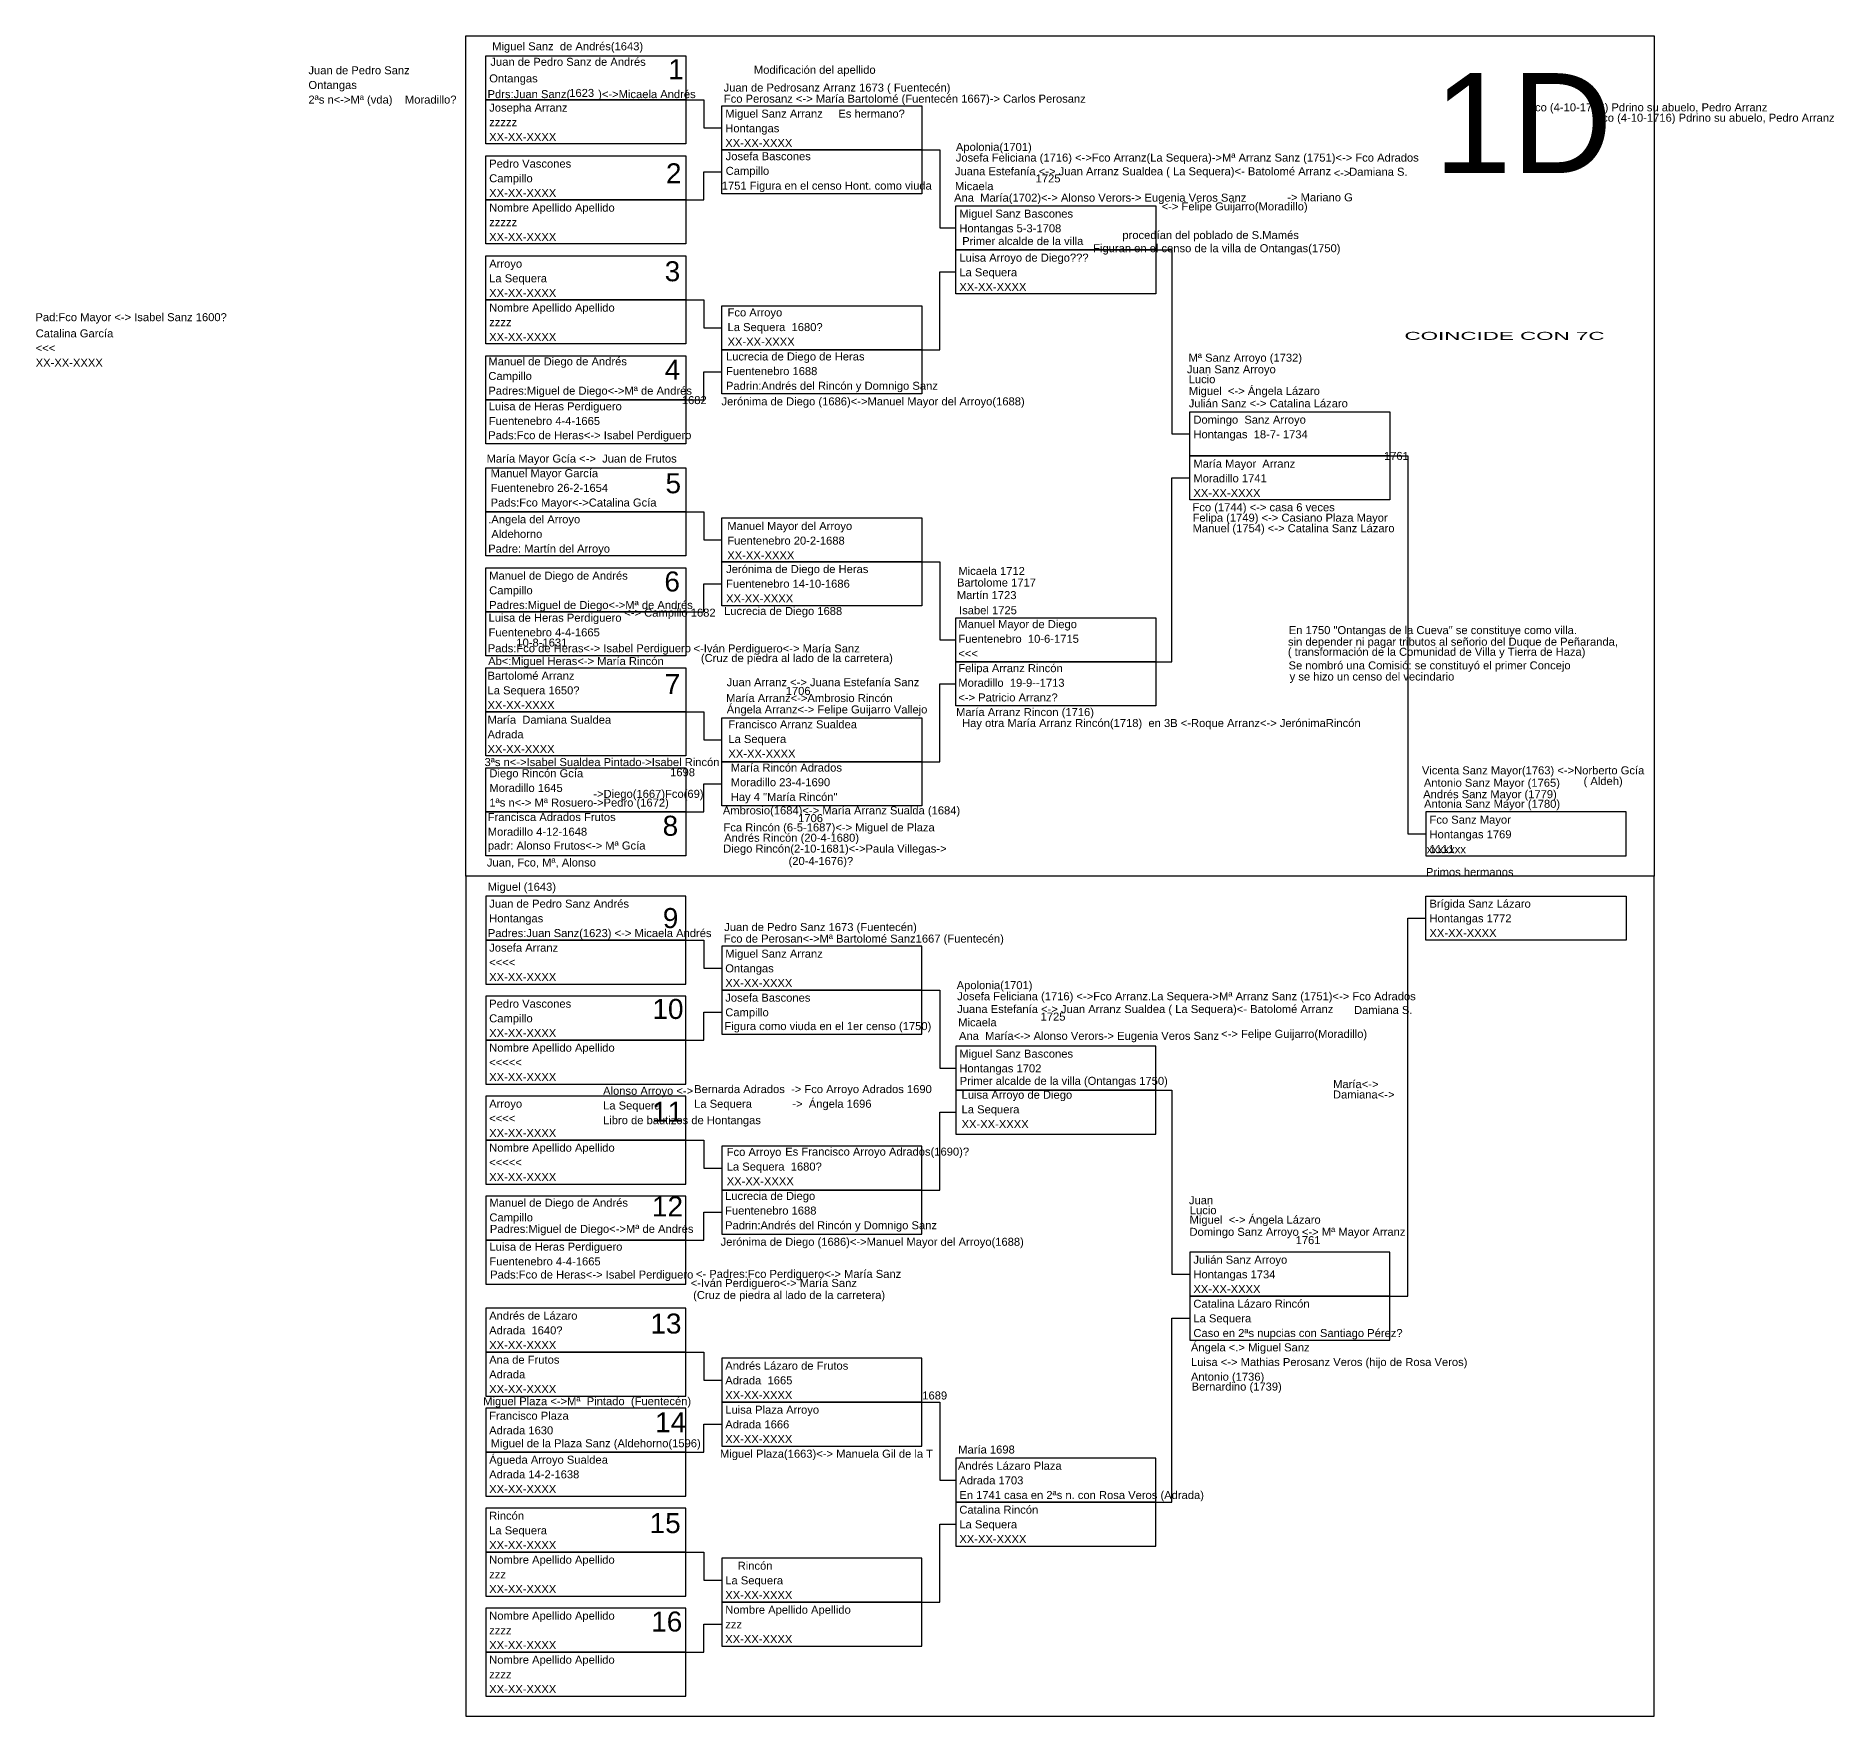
# Model space of a CAD drawing. Header units: millimetres. Extents: x -16844 to 23151, y -8543 to 4892.
# Drawn here: x -107.4 to 342, y -1500 to -1080 of the extents above; entities that cross this region are included whole.
import ezdxf
from ezdxf.enums import TextEntityAlignment as Align

# ---------------------------------------------------------------- set-up
doc = ezdxf.new("R2010")
doc.units = ezdxf.units.MM
doc.layers.add('Sanz', color=230, linetype='Continuous')
doc.styles.add('Arial', font='arial.ttf', dxfattribs={"height": 0.01})

# ---------------------------------------------------------------- blocks, each defined once
blk = doc.blocks.new('Hoja superior')
for points in [[(0, 210), (297, 210), (297, 0), (0, 0)], [(5, 205), (55, 205), (55, 194), (5, 194)], [(5, 194), (55, 194), (55, 183), (5, 183)], [(64, 192.5), (114, 192.5), (114, 181.5), (64, 181.5)], [(5, 180), (55, 180), (55, 169), (5, 169)], [(64, 181.5), (114, 181.5), (114, 170.5), (64, 170.5)], [(5, 169), (55, 169), (55, 158), (5, 158)], [(122.5, 167.5), (172.5, 167.5), (172.5, 156.5), (122.5, 156.5)], [(5, 155), (55, 155), (55, 144), (5, 144)], [(122.5, 156.5), (172.5, 156.5), (172.5, 145.5), (122.5, 145.5)], [(5, 144), (55, 144), (55, 133), (5, 133)], [(64, 142.5), (114, 142.5), (114, 131.5), (64, 131.5)], [(64, 131.5), (114, 131.5), (114, 120.5), (64, 120.5)], [(5, 130), (55, 130), (55, 119), (5, 119)], [(5, 119), (55, 119), (55, 108), (5, 108)], [(181, 116), (231, 116), (231, 105), (181, 105)], [(181, 105), (231, 105), (231, 94), (181, 94)], [(5, 102), (55, 102), (55, 91), (5, 91)], [(5, 91), (55, 91), (55, 80), (5, 80)], [(64, 89.5), (114, 89.5), (114, 78.5), (64, 78.5)], [(5, 77), (55, 77), (55, 66), (5, 66)], [(64, 78.5), (114, 78.5), (114, 67.5), (64, 67.5)], [(5, 66), (55, 66), (55, 55), (5, 55)], [(122.5, 64.5), (172.5, 64.5), (172.5, 53.5), (122.5, 53.5)], [(5, 52), (55, 52), (55, 41), (5, 41)], [(122.5, 53.5), (172.5, 53.5), (172.5, 42.5), (122.5, 42.5)], [(5, 41), (55, 41), (55, 30), (5, 30)], [(64, 39.5), (114, 39.5), (114, 28.5), (64, 28.5)], [(5, 27), (55, 27), (55, 16), (5, 16)], [(64, 28.5), (114, 28.5), (114, 17.5), (64, 17.5)], [(5, 16), (55, 16), (55, 5), (5, 5)], [(240, 5), (290, 5), (290, 16), (240, 16)]]:
    blk.add_lwpolyline(points, close=True)
for points in [[(55, 194), (59.5, 194), (59.5, 187), (64, 187)], [(114, 181.5), (118.5, 181.5), (118.5, 162), (122.5, 162)], [(55, 169), (59.5, 169), (59.5, 176), (64, 176)], [(172.5, 156.5), (176.5, 156.5), (176.5, 110.5), (181, 110.5)], [(114, 131.5), (118.5, 131.5), (118.5, 151), (122.5, 151)], [(55, 144), (59.5, 144), (59.5, 137), (64, 137)], [(55, 119), (59.5, 119), (59.5, 126), (64, 126)], [(231, 105), (235.5, 105), (235.5, 10.5), (240, 10.5)], [(172.5, 53.5), (176.5, 53.5), (176.5, 99.5), (181, 99.5)], [(55, 91), (59.5, 91), (59.5, 84), (64, 84)], [(114, 78.5), (118.5, 78.5), (118.5, 59), (122.5, 59)], [(55, 66), (59.5, 66), (59.5, 73), (64, 73)], [(114, 28.5), (118.5, 28.5), (118.5, 48), (122.5, 48)], [(55, 41), (59.5, 41), (59.5, 34), (64, 34)], [(55, 16), (59.5, 16), (59.5, 23), (64, 23)]]:
    blk.add_lwpolyline(points)
blk = doc.blocks.new('Hoja inferior')
for points in [[(0, -210), (297, -210), (297, 0), (0, 0)], [(5, -16), (55, -16), (55, -5), (5, -5)], [(240, -5), (290, -5), (290, -16), (240, -16)], [(5, -27), (55, -27), (55, -16), (5, -16)], [(64, -28.5), (114, -28.5), (114, -17.5), (64, -17.5)], [(5, -41), (55, -41), (55, -30), (5, -30)], [(64, -39.5), (114, -39.5), (114, -28.5), (64, -28.5)], [(5, -52), (55, -52), (55, -41), (5, -41)], [(122.5, -53.5), (172.5, -53.5), (172.5, -42.5), (122.5, -42.5)], [(122.5, -64.5), (172.5, -64.5), (172.5, -53.5), (122.5, -53.5)], [(5, -66), (55, -66), (55, -55), (5, -55)], [(5, -77), (55, -77), (55, -66), (5, -66)], [(64, -78.5), (114, -78.5), (114, -67.5), (64, -67.5)], [(5, -91), (55, -91), (55, -80), (5, -80)], [(64, -89.5), (114, -89.5), (114, -78.5), (64, -78.5)], [(5, -102), (55, -102), (55, -91), (5, -91)], [(181, -105), (231, -105), (231, -94), (181, -94)], [(181, -116), (231, -116), (231, -105), (181, -105)], [(5, -119), (55, -119), (55, -108), (5, -108)], [(5, -130), (55, -130), (55, -119), (5, -119)], [(64, -131.5), (114, -131.5), (114, -120.5), (64, -120.5)], [(5, -144), (55, -144), (55, -133), (5, -133)], [(64, -142.5), (114, -142.5), (114, -131.5), (64, -131.5)], [(5, -155), (55, -155), (55, -144), (5, -144)], [(122.5, -156.5), (172.5, -156.5), (172.5, -145.5), (122.5, -145.5)], [(122.5, -167.5), (172.5, -167.5), (172.5, -156.5), (122.5, -156.5)], [(5, -169), (55, -169), (55, -158), (5, -158)], [(5, -180), (55, -180), (55, -169), (5, -169)], [(64, -181.5), (114, -181.5), (114, -170.5), (64, -170.5)], [(5, -194), (55, -194), (55, -183), (5, -183)], [(64, -192.5), (114, -192.5), (114, -181.5), (64, -181.5)], [(5, -205), (55, -205), (55, -194), (5, -194)]]:
    blk.add_lwpolyline(points, close=True)
for points in [[(231, -105), (235.5, -105), (235.5, -10.5), (240, -10.5)], [(55, -16), (59.5, -16), (59.5, -23), (64, -23)], [(114, -28.5), (118.5, -28.5), (118.5, -48), (122.5, -48)], [(55, -41), (59.5, -41), (59.5, -34), (64, -34)], [(172.5, -53.5), (176.5, -53.5), (176.5, -99.5), (181, -99.5)], [(114, -78.5), (118.5, -78.5), (118.5, -59), (122.5, -59)], [(55, -66), (59.5, -66), (59.5, -73), (64, -73)], [(55, -91), (59.5, -91), (59.5, -84), (64, -84)], [(172.5, -156.5), (176.5, -156.5), (176.5, -110.5), (181, -110.5)], [(55, -119), (59.5, -119), (59.5, -126), (64, -126)], [(114, -131.5), (118.5, -131.5), (118.5, -151), (122.5, -151)], [(55, -144), (59.5, -144), (59.5, -137), (64, -137)], [(114, -181.5), (118.5, -181.5), (118.5, -162), (122.5, -162)], [(55, -169), (59.5, -169), (59.5, -176), (64, -176)], [(55, -194), (59.5, -194), (59.5, -187), (64, -187)]]:
    blk.add_lwpolyline(points)
blk = doc.blocks.new('Casilla')
at = {"style": 'Arial'}
for tag, p in [('NOMBRE', (0.88, 8.08)), ('LUGAR_NACIMIENTO', (0.88, 4.42)), ('FECHA', (0.88, 0.75))]:
    blk.add_attdef(tag, p, '', height=2, dxfattribs=at)
blk = doc.blocks.new('Hermanos')
at = {"style": 'Arial'}
blk.add_attdef('NOMBRE', (0, 0), '', height=2, dxfattribs=at)

msp = doc.modelspace()

# ---------------------------------------------------------------- block references
for name, p, values in [('Hermanos', (5.07, -1083.58), {'NOMBRE': '  Miguel Sanz  de Andrés(1643)'}), ('Hermanos', (5.47, -1095.54), {'NOMBRE': 'Pdrs:Juan Sanz(         )<->Micaela Andrés'}), ('Hermanos', (25.11, -1095.24), {'NOMBRE': ' 1623       '}), ('Casilla', (5, -1107), {'NOMBRE': 'Josepha Arranz', 'LUGAR_NACIMIENTO': 'zzzzz', 'FECHA': 'XX-XX-XXXX'}), ('Casilla', (64, -1108.5), {'NOMBRE': 'Miguel Sanz Arranz     Es hermano?', 'LUGAR_NACIMIENTO': 'Hontangas', 'FECHA': 'XX-XX-XXXX'}), ('Hermanos', (265.55, -1098.84), {'NOMBRE': 'Fco (4-10-1716) Pdrino su abuelo, Pedro Arranz'}), ('Hermanos', (282.34, -1101.44), {'NOMBRE': 'Fco (4-10-1716) Pdrino su abuelo, Pedro Arranz'}), ('Hermanos', (121.75, -1108.75), {'NOMBRE': ' Apolonia(1701)'}), ('Hermanos', (122.49, -1111.41), {'NOMBRE': 'Josefa Feliciana (1716) <->Fco Arranz(La Sequera)->Mª Arranz Sanz (1751)<-> Fco Adrados'}), ('Casilla', (5, -1121), {'NOMBRE': 'Pedro Vascones', 'LUGAR_NACIMIENTO': 'Campillo', 'FECHA': 'XX-XX-XXXX'}), ('Hermanos', (122.27, -1114.83), {'NOMBRE': 'Juana Estefanía <-> Juan Arranz Sualdea ( La Sequera)<- Batolomé Arranz'}), ('Hermanos', (216.93, -1115.27), {'NOMBRE': '<-> '}), ('Hermanos', (220.03, -1114.95), {'NOMBRE': ' Damiana S.'}), ('Hermanos', (122.28, -1118.54), {'NOMBRE': 'Micaela'}), ('Hermanos', (142.45, -1116.61), {'NOMBRE': '1725'}), ('Casilla', (5, -1132), {'NOMBRE': 'Nombre Apellido Apellido', 'LUGAR_NACIMIENTO': 'zzzzz', 'FECHA': 'XX-XX-XXXX'}), ('Hermanos', (121.29, -1121.42), {'NOMBRE': ' Ana  María(1702)<-> Alonso Verors-> Eugenia Veros Sanz'}), ('Hermanos', (205.34, -1121.34), {'NOMBRE': '-> Mariano G'}), ('Hermanos', (164.13, -1130.77), {'NOMBRE': 'procedían del poblado de S.Mamés'}), ('Casilla', (5, -1146), {'NOMBRE': 'Arroyo', 'LUGAR_NACIMIENTO': 'La Sequera', 'FECHA': 'XX-XX-XXXX'}), ('Hermanos', (-107.53, -1151.3), {'NOMBRE': 'Pad:Fco Mayor <-> Isabel Sanz 1600?'}), ('Casilla', (5, -1157), {'NOMBRE': 'Nombre Apellido Apellido', 'LUGAR_NACIMIENTO': 'zzzz', 'FECHA': 'XX-XX-XXXX'}), ('Casilla', (64.57, -1158.2), {'NOMBRE': 'Fco Arroyo', 'LUGAR_NACIMIENTO': 'La Sequera  1680?', 'FECHA': 'XX-XX-XXXX'}), ('Casilla', (-108.34, -1163.43), {'NOMBRE': 'Catalina García', 'LUGAR_NACIMIENTO': '<<<', 'FECHA': 'XX-XX-XXXX'}), ('Casilla', (64.18, -1169.2), {'NOMBRE': 'Lucrecia de Diego de Heras', 'LUGAR_NACIMIENTO': 'Fuentenebro 1688', 'FECHA': 'Padrin:Andrés del Rincón y Domnigo Sanz'}), ('Hermanos', (180.67, -1161.43), {'NOMBRE': 'Mª Sanz Arroyo (1732)'}), ('Casilla', (4.79, -1170.43), {'NOMBRE': 'Manuel de Diego de Andrés', 'LUGAR_NACIMIENTO': 'Campillo', 'FECHA': 'Padres:Miguel de Diego<->Mª de Andrés'}), ('Hermanos', (180.26, -1164.33), {'NOMBRE': 'Juan Sanz Arroyo'}), ('Hermanos', (180.7, -1166.81), {'NOMBRE': 'Lucio'}), ('Hermanos', (180.73, -1169.74), {'NOMBRE': 'Miguel  <-> Ángela Lázaro'}), ('Hermanos', (54.03, -1172.03), {'NOMBRE': '1682'}), ('Hermanos', (63.93, -1172.35), {'NOMBRE': 'Jerónima de Diego (1686)<->Manuel Mayor del Arroyo(1688)'}), ('Hermanos', (5.63, -1180.8), {'NOMBRE': 'Pads:Fco de Heras<-> Isabel Perdiguero'}), ('Hermanos', (229.51, -1185.99), {'NOMBRE': '1761'}), ('Casilla', (5.36, -1198.39), {'NOMBRE': 'Manuel Mayor García', 'LUGAR_NACIMIENTO': 'Fuentenebro 26-2-1654', 'FECHA': 'Pads:Fco Mayor<->Catalina Gcía'}), ('Casilla', (4.76, -1209.91), {'NOMBRE': '.Angela del Arroyo', 'LUGAR_NACIMIENTO': ' Aldehorno', 'FECHA': 'Padre: Martín del Arroyo'}), ('Hermanos', (181.65, -1198.82), {'NOMBRE': 'Fco (1744) <-> casa 6 veces'}), ('Hermanos', (181.68, -1201.43), {'NOMBRE': 'Felipa (1749) <-> Casiano Plaza Mayor'}), ('Casilla', (64.5, -1211.58), {'NOMBRE': 'Manuel Mayor del Arroyo', 'LUGAR_NACIMIENTO': 'Fuentenebro 20-2-1688', 'FECHA': 'XX-XX-XXXX'}), ('Hermanos', (181.68, -1204.06), {'NOMBRE': 'Manuel (1754) <-> Catalina Sanz Lázaro'}), ('Casilla', (64.21, -1222.35), {'NOMBRE': 'Jerónima de Diego de Heras', 'LUGAR_NACIMIENTO': 'Fuentenebro 14-10-1686', 'FECHA': 'XX-XX-XXXX'}), ('Hermanos', (123.14, -1214.75), {'NOMBRE': 'Micaela 1712'}), ('Casilla', (5, -1224), {'NOMBRE': 'Manuel de Diego de Andrés', 'LUGAR_NACIMIENTO': 'Campillo', 'FECHA': 'Padres:Miguel de Diego<->Mª de Andrés'}), ('Hermanos', (122.8, -1217.64), {'NOMBRE': 'Bartolome 1717'}), ('Hermanos', (121.98, -1220.78), {'NOMBRE': ' Martín 1723'}), ('Hermanos', (39.64, -1225.17), {'NOMBRE': '<-> Campillo 1682'}), ('Casilla', (122.24, -1236.12), {'NOMBRE': 'Manuel Mayor de Diego', 'LUGAR_NACIMIENTO': 'Fuentenebro  10-6-1715', 'FECHA': '<<<'}), ('Hermanos', (122.54, -1224.57), {'NOMBRE': ' Isabel 1725'}), ('Hermanos', (5.62, -1237.27), {'NOMBRE': 'Ab<:Miguel Heras<-> María Rincón'}), ('Hermanos', (5.53, -1234.06), {'NOMBRE': 'Pads:Fco de Heras<-> Isabel Perdiguero'}), ('Hermanos', (56.95, -1234.11), {'NOMBRE': '<-Iván Perdiguero<-> María Sanz'}), ('Casilla', (4.58, -1249.01), {'NOMBRE': 'Bartolomé Arranz', 'LUGAR_NACIMIENTO': 'La Sequera 1650?', 'FECHA': 'XX-XX-XXXX'}), ('Casilla', (122.24, -1247.12), {'NOMBRE': 'Felipa Arranz Rincón', 'LUGAR_NACIMIENTO': 'Moradillo  19-9--1713', 'FECHA': '<-> Patricio Arranz?'}), ('Hermanos', (65.24, -1242.55), {'NOMBRE': 'Juan Arranz <-> Juana Estefanía Sanz'}), ('Hermanos', (65.08, -1246.52), {'NOMBRE': 'María Arranz<->Ambrosio Rincón'}), ('Hermanos', (62.91, -1244.73), {'NOMBRE': '                      1706'}), ('Hermanos', (122.56, -1250.02), {'NOMBRE': 'María Arranz Rincon (1716)'}), ('Casilla', (4.58, -1260.01), {'NOMBRE': 'María  Damiana Sualdea', 'LUGAR_NACIMIENTO': 'Adrada', 'FECHA': 'XX-XX-XXXX'}), ('Casilla', (64.78, -1261.17), {'NOMBRE': 'Francisco Arranz Sualdea', 'LUGAR_NACIMIENTO': 'La Sequera', 'FECHA': 'XX-XX-XXXX'}), ('Hermanos', (124.06, -1252.76), {'NOMBRE': 'Hay otra María Arranz Rincón(1718)  en 3B <-Roque Arranz<-> JerónimaRincón'}), ('Casilla', (65.37, -1271.98), {'NOMBRE': 'María Rincón Adrados', 'LUGAR_NACIMIENTO': 'Moradillo 23-4-1690 ', 'FECHA': 'Hay 4 "María Rincón"'}), ('Hermanos', (237.43, -1264.59), {'NOMBRE': '  Vicenta Sanz Mayor(1763) <->Norberto Gcía'}), ('Casilla', (5.04, -1273.4), {'NOMBRE': 'Diego Rincón Gcía  ', 'LUGAR_NACIMIENTO': 'Moradillo 1645                    ', 'FECHA': '1ªs n<-> Mª Rosuero->Pedro (1672)'}), ('Hermanos', (34.02, -1265.07), {'NOMBRE': '                      1698'}), ('Hermanos', (239.48, -1267.69), {'NOMBRE': 'Antonio Sanz Mayor (1765)'}), ('Hermanos', (277.06, -1267.26), {'NOMBRE': '   ( Aldeh)'}), ('Hermanos', (31.12, -1270.46), {'NOMBRE': ' ->Diego(1667)Fco(69)'}), ('Hermanos', (239.31, -1270.55), {'NOMBRE': 'Andrés Sanz Mayor (1779)      '}), ('Hermanos', (239.52, -1272.95), {'NOMBRE': 'Antonia Sanz Mayor (1780)'}), ('Hermanos', (64.28, -1274.6), {'NOMBRE': 'Ambrosio(1684)<-> María Arranz Sualda (1684)'}), ('Hermanos', (83.09, -1276.54), {'NOMBRE': '1706'}), ('Casilla', (240, -1285), {'NOMBRE': 'Fco Sanz Mayor', 'LUGAR_NACIMIENTO': 'Hontangas 1769', 'FECHA': '1111'}), ('Hermanos', (64.61, -1281.44), {'NOMBRE': 'Andrés Rincón (20-4-1680)'}), ('Hermanos', (5.55, -1283.39), {'NOMBRE': 'padr: Alonso Frutos<-> Mª Gcía'}), ('Hermanos', (64.36, -1284.15), {'NOMBRE': 'Diego Rincón(2-10-1681)<->Paula Villegas->'}), ('Hermanos', (80.7, -1287.25), {'NOMBRE': '(20-4-1676)?'}), ('Hermanos', (240.21, -1284.32), {'NOMBRE': 'xxxxxxx'}), ('Hermanos', (5.29, -1287.63), {'NOMBRE': 'Juan, Fco, Mª, Alonso'}), ('Hermanos', (240, -1290), {'NOMBRE': 'Primos hermanos'}), ('Hermanos', (4.72, -1293.7), {'NOMBRE': ' Miguel (1643)'}), ('Casilla', (240, -1306), {'NOMBRE': 'Brígida Sanz Lázaro', 'LUGAR_NACIMIENTO': 'Hontangas 1772', 'FECHA': 'XX-XX-XXXX'}), ('Hermanos', (5.54, -1305.27), {'NOMBRE': 'Padres:Juan Sanz(1623) <-> Micaela Andrés'}), ('Hermanos', (64.61, -1303.76), {'NOMBRE': 'Juan de Pedro Sanz 1673 (Fuentecén)'}), ('Casilla', (5, -1317), {'NOMBRE': 'Josefa Arranz', 'LUGAR_NACIMIENTO': '<<<<', 'FECHA': 'XX-XX-XXXX'}), ('Hermanos', (64.53, -1306.65), {'NOMBRE': 'Fco de Perosan<->Mª Bartolomé Sanz1667 (Fuentecén)'}), ('Casilla', (64, -1318.5), {'NOMBRE': 'Miguel Sanz Arranz', 'LUGAR_NACIMIENTO': 'Ontangas', 'FECHA': 'XX-XX-XXXX'}), ('Hermanos', (121.93, -1318.29), {'NOMBRE': ' Apolonia(1701)'}), ('Casilla', (5, -1331), {'NOMBRE': 'Pedro Vascones', 'LUGAR_NACIMIENTO': 'Campillo', 'FECHA': 'XX-XX-XXXX'}), ('Hermanos', (122.83, -1321.06), {'NOMBRE': 'Josefa Feliciana (1716) <->Fco Arranz.La Sequera->Mª Arranz Sanz (1751)<-> Fco Adrados'}), ('Hermanos', (122.83, -1324.26), {'NOMBRE': 'Juana Estefanía <-> Juan Arranz Sualdea ( La Sequera)<- Batolomé Arranz'}), ('Hermanos', (123.09, -1327.59), {'NOMBRE': 'Micaela'}), ('Hermanos', (143.69, -1326.15), {'NOMBRE': '1725'}), ('Hermanos', (221.26, -1324.49), {'NOMBRE': ' Damiana S.'}), ('Hermanos', (122.52, -1330.96), {'NOMBRE': ' Ana  María<-> Alonso Verors-> Eugenia Veros Sanz'}), ('Casilla', (5, -1342), {'NOMBRE': 'Nombre Apellido Apellido', 'LUGAR_NACIMIENTO': '<<<<<', 'FECHA': 'XX-XX-XXXX'}), ('Casilla', (123.06, -1353.76), {'NOMBRE': 'Luisa Arroyo de Diego', 'LUGAR_NACIMIENTO': 'La Sequera', 'FECHA': 'XX-XX-XXXX'}), ('Hermanos', (216.76, -1345.62), {'NOMBRE': 'Damiana<->'}), ('Hermanos', (216.8, -1343.03), {'NOMBRE': 'María<->'}), ('Casilla', (5, -1356), {'NOMBRE': 'Arroyo', 'LUGAR_NACIMIENTO': '<<<<', 'FECHA': 'XX-XX-XXXX'}), ('Casilla', (5, -1367), {'NOMBRE': 'Nombre Apellido Apellido', 'LUGAR_NACIMIENTO': '<<<<<', 'FECHA': 'XX-XX-XXXX'}), ('Casilla', (64.36, -1368.06), {'NOMBRE': 'Fco Arroyo', 'LUGAR_NACIMIENTO': 'La Sequera  1680?', 'FECHA': 'XX-XX-XXXX'}), ('Casilla', (63.96, -1379.06), {'NOMBRE': 'Lucrecia de Diego', 'LUGAR_NACIMIENTO': 'Fuentenebro 1688', 'FECHA': 'Padrin:Andrés del Rincón y Domnigo Sanz'}), ('Hermanos', (180.76, -1372.05), {'NOMBRE': 'Juan'}), ('Hermanos', (180.92, -1376.92), {'NOMBRE': 'Miguel  <-> Ángela Lázaro'}), ('Hermanos', (180.99, -1374.55), {'NOMBRE': 'Lucio'}), ('Hermanos', (63.72, -1382.44), {'NOMBRE': 'Jerónima de Diego (1686)<->Manuel Mayor del Arroyo(1688)'}), ('Hermanos', (195.79, -1382.03), {'NOMBRE': '               1761'}), ('Hermanos', (6.12, -1390.63), {'NOMBRE': 'Pads:Fco de Heras<-> Isabel Perdiguero'}), ('Hermanos', (55.99, -1390.47), {'NOMBRE': '  <- Padres:Fco Perdiguero<-> María Sanz'}), ('Hermanos', (56.24, -1392.75), {'NOMBRE': '<-Iván Perdiguero<-> María Sanz'}), ('Casilla', (181, -1406), {'NOMBRE': 'Catalina Lázaro Rincón', 'LUGAR_NACIMIENTO': 'La Sequera', 'FECHA': 'Caso en 2ªs nupcias con Santiago Pérez?'}), ('Casilla', (5, -1409), {'NOMBRE': 'Andrés de Lázaro', 'LUGAR_NACIMIENTO': 'Adrada  1640?', 'FECHA': 'XX-XX-XXXX'}), ('Casilla', (5, -1420), {'NOMBRE': 'Ana de Frutos', 'LUGAR_NACIMIENTO': 'Adrada', 'FECHA': 'XX-XX-XXXX'}), ('Casilla', (64, -1421.5), {'NOMBRE': 'Andrés Lázaro de Frutos', 'LUGAR_NACIMIENTO': 'Adrada  1665', 'FECHA': 'XX-XX-XXXX'}), ('Hermanos', (114.12, -1420.86), {'NOMBRE': '1689'}), ('Hermanos', (176.79, -1418.64), {'NOMBRE': '      Bernardino (1739)'}), ('Casilla', (64, -1432.5), {'NOMBRE': 'Luisa Plaza Arroyo', 'LUGAR_NACIMIENTO': 'Adrada 1666', 'FECHA': 'XX-XX-XXXX'}), ('Hermanos', (63.55, -1435.42), {'NOMBRE': 'Miguel Plaza(1663)<-> Manuela Gil de la T'}), ('Hermanos', (123.1, -1434.37), {'NOMBRE': 'María 1698'}), ('Casilla', (5, -1445), {'NOMBRE': 'Águeda Arroyo Sualdea', 'LUGAR_NACIMIENTO': 'Adrada 14-2-1638', 'FECHA': 'XX-XX-XXXX'}), ('Casilla', (5, -1459), {'NOMBRE': 'Rincón', 'LUGAR_NACIMIENTO': 'La Sequera', 'FECHA': 'XX-XX-XXXX'}), ('Casilla', (122.5, -1457.5), {'NOMBRE': 'Catalina Rincón', 'LUGAR_NACIMIENTO': 'La Sequera', 'FECHA': 'XX-XX-XXXX'}), ('Casilla', (5, -1470), {'NOMBRE': 'Nombre Apellido Apellido', 'LUGAR_NACIMIENTO': 'zzz', 'FECHA': 'XX-XX-XXXX'}), ('Casilla', (64, -1471.5), {'NOMBRE': '    Rincón', 'LUGAR_NACIMIENTO': 'La Sequera', 'FECHA': 'XX-XX-XXXX'}), ('Casilla', (5, -1484), {'NOMBRE': 'Nombre Apellido Apellido', 'LUGAR_NACIMIENTO': 'zzzz', 'FECHA': 'XX-XX-XXXX'}), ('Casilla', (64, -1482.5), {'NOMBRE': 'Nombre Apellido Apellido', 'LUGAR_NACIMIENTO': 'zzz', 'FECHA': 'XX-XX-XXXX'}), ('Casilla', (5, -1495), {'NOMBRE': 'Nombre Apellido Apellido', 'LUGAR_NACIMIENTO': 'zzzz', 'FECHA': 'XX-XX-XXXX'})]:
    msp.add_blockref(name, p).add_auto_attribs(values)
ref = msp.add_blockref('Casilla', (-40.18, -1097.66))
ref.add_attrib('NOMBRE', 'Juan de Pedro Sanz', (-39.3, -1089.58), dxfattribs={"color": 4, "height": 2, "style": 'Arial'})
ref.add_attrib('LUGAR_NACIMIENTO', 'Ontangas', (-39.3, -1093.25), dxfattribs={"height": 2, "style": 'Arial'})
ref.add_attrib('FECHA', '2ªs n<->Mª (vda)    Moradillo?', (-39.3, -1096.91), dxfattribs={"color": 2, "height": 2, "style": 'Arial'})
ref = msp.add_blockref('Casilla', (5.31, -1095.54))
ref.add_attrib('NOMBRE', 'Juan de Pedro Sanz de Andrés', (6.18, -1087.46), dxfattribs={"color": 4, "height": 2, "style": 'Arial'})
ref = msp.add_blockref('Hermanos', (72.03, -1089.46))
ref.add_attrib('NOMBRE', 'Modificación del apellido', (72.03, -1089.46), dxfattribs={"color": 4, "height": 2, "style": 'Arial'})
ref = msp.add_blockref('Casilla', (5.01, -1096.03))
ref.add_attrib('LUGAR_NACIMIENTO', 'Ontangas', (5.89, -1091.61), dxfattribs={"height": 2, "style": 'Arial'})
ref = msp.add_blockref('Hermanos', (64.47, -1093.91))
ref.add_attrib('NOMBRE', 'Juan de Pedrosanz Arranz 1673 ( Fuentecén)', (64.47, -1093.91), dxfattribs={"color": 4, "height": 2, "style": 'Arial'})
ref = msp.add_blockref('Hermanos', (64.53, -1096.68))
ref.add_attrib('NOMBRE', 'Fco Perosanz <-> María Bartolomé (Fuentecén 1667)-> Carlos Perosanz', (64.53, -1096.68), dxfattribs={"color": 4, "height": 2, "style": 'Arial'})
ref = msp.add_blockref('Casilla', (64.1, -1119.14))
ref.add_attrib('NOMBRE', 'Josefa Bascones   ', (64.98, -1111.06), dxfattribs={"height": 2, "style": 'Arial'})
ref.add_attrib('LUGAR_NACIMIENTO', 'Campillo', (64.98, -1114.72), dxfattribs={"height": 2, "style": 'Arial'})
ref = msp.add_blockref('Hermanos', (64, -1118.42))
ref.add_attrib('NOMBRE', '1751 Figura en el censo Hont. como viuda', (64, -1118.42), dxfattribs={"color": 4, "height": 2, "style": 'Arial'})
ref = msp.add_blockref('Casilla', (122.5, -1133.5))
ref.add_attrib('NOMBRE', 'Miguel Sanz Bascones', (123.38, -1125.42), dxfattribs={"height": 2, "style": 'Arial'})
ref.add_attrib('LUGAR_NACIMIENTO', 'Hontangas 5-3-1708', (123.38, -1129.08), dxfattribs={"height": 2, "style": 'Arial'})
ref = msp.add_blockref('Hermanos', (173.94, -1123.61))
ref.add_attrib('NOMBRE', '<-> Felipe Guijarro(Moradillo)', (173.94, -1123.61), dxfattribs={"color": 3, "height": 2, "style": 'Arial'})
ref = msp.add_blockref('Hermanos', (124.1, -1132.27))
ref.add_attrib('NOMBRE', 'Primer alcalde de la villa', (124.1, -1132.27), dxfattribs={"color": 4, "height": 2, "style": 'Arial'})
ref = msp.add_blockref('Hermanos', (156.83, -1134.06))
ref.add_attrib('NOMBRE', 'Figuran en el censo de la villa de Ontangas(1750) ', (156.83, -1134.06), dxfattribs={"color": 4, "height": 2, "style": 'Arial'})
ref = msp.add_blockref('Casilla', (122.5, -1144.5))
ref.add_attrib('NOMBRE', 'Luisa Arroyo de Diego???', (123.38, -1136.42), dxfattribs={"color": 6, "height": 2, "style": 'Arial'})
ref.add_attrib('LUGAR_NACIMIENTO', 'La Sequera', (123.38, -1140.08), dxfattribs={"height": 2, "style": 'Arial'})
ref.add_attrib('FECHA', 'XX-XX-XXXX', (123.38, -1143.75), dxfattribs={"height": 2, "style": 'Arial'})
ref = msp.add_blockref('Hermanos', (216.01, -1155.98))
ref.add_attrib('NOMBRE', '            COINCIDE CON 7C', (216.01, -1155.98), dxfattribs={"color": 30, "height": 2, "style": 'Arial', "width": 2})
ref = msp.add_blockref('Casilla', (4.9, -1181.67))
ref.add_attrib('NOMBRE', 'Luisa de Heras Perdiguero', (5.78, -1173.59), dxfattribs={"height": 2, "style": 'Arial'})
ref.add_attrib('LUGAR_NACIMIENTO', 'Fuentenebro 4-4-1665', (5.78, -1177.25), dxfattribs={"height": 2, "style": 'Arial'})
ref = msp.add_blockref('Hermanos', (180.72, -1172.84))
ref.add_attrib('NOMBRE', 'Julián Sanz <-> Catalina Lázaro', (180.72, -1172.84), dxfattribs={"color": 3, "height": 2, "style": 'Arial'})
ref = msp.add_blockref('Casilla', (181, -1185))
ref.add_attrib('NOMBRE', 'Domingo  Sanz Arroyo', (181.88, -1176.92), dxfattribs={"color": 3, "height": 2, "style": 'Arial'})
ref.add_attrib('LUGAR_NACIMIENTO', 'Hontangas  18-7- 1734', (181.88, -1180.58), dxfattribs={"height": 2, "style": 'Arial'})
ref = msp.add_blockref('Hermanos', (5.23, -1186.65))
ref.add_attrib('NOMBRE', 'María Mayor Gcía <->  Juan de Frutos', (5.23, -1186.65), dxfattribs={"color": 2, "height": 2, "style": 'Arial'})
ref = msp.add_blockref('Casilla', (181, -1196))
ref.add_attrib('NOMBRE', 'María Mayor  Arranz     ', (181.88, -1187.92), dxfattribs={"color": 30, "height": 2, "style": 'Arial'})
ref.add_attrib('LUGAR_NACIMIENTO', 'Moradillo 1741', (181.88, -1191.58), dxfattribs={"height": 2, "style": 'Arial'})
ref.add_attrib('FECHA', 'XX-XX-XXXX', (181.88, -1195.25), dxfattribs={"height": 2, "style": 'Arial'})
ref = msp.add_blockref('Casilla', (4.84, -1234.51))
ref.add_attrib('NOMBRE', 'Luisa de Heras Perdiguero', (5.72, -1226.43), dxfattribs={"height": 2, "style": 'Arial'})
ref.add_attrib('LUGAR_NACIMIENTO', 'Fuentenebro 4-4-1665', (5.72, -1230.09), dxfattribs={"height": 2, "style": 'Arial'})
ref = msp.add_blockref('Hermanos', (64.59, -1224.75))
ref.add_attrib('NOMBRE', 'Lucrecia de Diego 1688', (64.59, -1224.75), dxfattribs={"color": 0, "height": 2, "style": 'Arial'})
ref = msp.add_blockref('Casilla', (11.01, -1237.06))
ref.add_attrib('LUGAR_NACIMIENTO', ' 10-8-1631', (11.89, -1232.65), dxfattribs={"height": 2, "style": 'Arial'})
ref = msp.add_blockref('Hermanos', (204.74, -1232.43))
ref.add_attrib('NOMBRE', ' sin depender ni pagar tributos al señorio del Duque de Peñaranda,                                            ', (204.74, -1232.43), dxfattribs={"color": 4, "height": 2, "style": 'Arial'})
ref = msp.add_blockref('Hermanos', (205.71, -1229.53))
ref.add_attrib('NOMBRE', 'En 1750 "Ontangas de la Cueva" se constituye como villa.                                 ', (205.71, -1229.53), dxfattribs={"color": 4, "height": 2, "style": 'Arial'})
ref = msp.add_blockref('Hermanos', (58.79, -1236.51))
ref.add_attrib('NOMBRE', '(Cruz de piedra al lado de la carretera)', (58.79, -1236.51), dxfattribs={"color": 2, "height": 2, "style": 'Arial'})
ref = msp.add_blockref('Hermanos', (205.48, -1234.95))
ref.add_attrib('NOMBRE', '( transformación de la Comunidad de Villa y Tierra de Haza)                                             ', (205.48, -1234.95), dxfattribs={"color": 4, "height": 2, "style": 'Arial'})
ref = msp.add_blockref('Hermanos', (205.66, -1238.35))
ref.add_attrib('NOMBRE', 'Se nombró una Comisió: se constituyó el primer Concejo                                               ', (205.66, -1238.35), dxfattribs={"color": 4, "height": 2, "style": 'Arial'})
ref = msp.add_blockref('Hermanos', (205.93, -1241.14))
ref.add_attrib('NOMBRE', 'y se hizo un censo del vecindario', (205.93, -1241.14), dxfattribs={"color": 4, "height": 2, "style": 'Arial'})
ref = msp.add_blockref('Hermanos', (65.24, -1249.36))
ref.add_attrib('NOMBRE', 'Ángela Arranz<-> Felipe Guijarro Vallejo', (65.24, -1249.36), dxfattribs={"color": 3, "height": 2, "style": 'Arial'})
ref = msp.add_blockref('Hermanos', (4.71, -1262.52))
ref.add_attrib('NOMBRE', '3ªs n<->Isabel Sualdea Pintado->Isabel Rincón ', (4.71, -1262.52), dxfattribs={"color": 254, "height": 2, "style": 'Arial'})
ref = msp.add_blockref('Casilla', (4.63, -1284.35))
ref.add_attrib('NOMBRE', 'Francisca Adrados Frutos', (5.51, -1276.26), dxfattribs={"height": 2, "style": 'Arial'})
ref.add_attrib('LUGAR_NACIMIENTO', 'Moradillo 4-12-1648', (5.51, -1279.93), dxfattribs={"height": 2, "style": 'Arial'})
ref = msp.add_blockref('Hermanos', (64.43, -1278.85))
ref.add_attrib('NOMBRE', 'Fca Rincón (6-5-1687)<-> Miguel de Plaza', (64.43, -1278.85), dxfattribs={"color": 30, "height": 2, "style": 'Arial'})
ref = msp.add_blockref('Casilla', (5, -1306))
ref.add_attrib('NOMBRE', 'Juan de Pedro Sanz Andrés', (5.88, -1297.92), dxfattribs={"height": 2, "style": 'Arial'})
ref.add_attrib('LUGAR_NACIMIENTO', 'Hontangas', (5.88, -1301.58), dxfattribs={"height": 2, "style": 'Arial'})
ref = msp.add_blockref('Casilla', (64, -1329.5))
ref.add_attrib('NOMBRE', 'Josefa Bascones', (64.88, -1321.42), dxfattribs={"height": 2, "style": 'Arial'})
ref.add_attrib('LUGAR_NACIMIENTO', 'Campillo', (64.88, -1325.08), dxfattribs={"height": 2, "style": 'Arial'})
ref = msp.add_blockref('Hermanos', (64.66, -1328.52))
ref.add_attrib('NOMBRE', 'Figura como viuda en el 1er censo (1750)', (64.66, -1328.52), dxfattribs={"color": 4, "height": 2, "style": 'Arial'})
ref = msp.add_blockref('Hermanos', (188.82, -1330.46))
ref.add_attrib('NOMBRE', '<-> Felipe Guijarro(Moradillo)', (188.82, -1330.46), dxfattribs={"color": 3, "height": 2, "style": 'Arial'})
ref = msp.add_blockref('Casilla', (122.5, -1343.5))
ref.add_attrib('NOMBRE', 'Miguel Sanz Bascones', (123.38, -1335.42), dxfattribs={"height": 2, "style": 'Arial'})
ref.add_attrib('LUGAR_NACIMIENTO', 'Hontangas 1702', (123.38, -1339.08), dxfattribs={"height": 2, "style": 'Arial'})
ref = msp.add_blockref('Casilla', (33.47, -1352.79))
ref.add_attrib('NOMBRE', 'Alonso Arroyo <->', (34.34, -1344.7), dxfattribs={"color": 1, "height": 2, "style": 'Arial'})
ref.add_attrib('LUGAR_NACIMIENTO', 'La Sequera', (34.34, -1348.37), dxfattribs={"height": 2, "style": 'Arial'})
ref.add_attrib('FECHA', 'Libro de bautizos de Hontangas', (34.34, -1352.04), dxfattribs={"height": 2, "style": 'Arial'})
ref = msp.add_blockref('Casilla', (56.22, -1352.36))
ref.add_attrib('NOMBRE', 'Bernarda Adrados  -> Fco Arroyo Adrados 1690', (57.1, -1344.27), dxfattribs={"color": 1, "height": 2, "style": 'Arial'})
ref.add_attrib('LUGAR_NACIMIENTO', 'La Sequera             ->  Ángela 1696', (57.1, -1347.94), dxfattribs={"height": 2, "style": 'Arial'})
ref = msp.add_blockref('Hermanos', (123.47, -1342.21))
ref.add_attrib('NOMBRE', 'Primer alcalde de la villa (Ontangas 1750)', (123.47, -1342.21), dxfattribs={"color": 4, "height": 2, "style": 'Arial'})
ref = msp.add_blockref('Hermanos', (79.86, -1359.9))
ref.add_attrib('NOMBRE', 'Es Francisco Arroyo Adrados(1690)?', (79.86, -1359.9), dxfattribs={"color": 1, "height": 2, "style": 'Arial'})
ref = msp.add_blockref('Casilla', (5.05, -1380.75))
ref.add_attrib('NOMBRE', 'Manuel de Diego de Andrés', (5.93, -1372.67), dxfattribs={"height": 2, "style": 'Arial'})
ref.add_attrib('LUGAR_NACIMIENTO', 'Campillo', (5.93, -1376.34), dxfattribs={"height": 2, "style": 'Arial'})
ref = msp.add_blockref('Casilla', (5.17, -1379.96))
ref.add_attrib('FECHA', 'Padres:Miguel de Diego<->Mª de Andrés', (6.05, -1379.21), dxfattribs={"height": 2, "style": 'Arial'})
ref = msp.add_blockref('Hermanos', (177.79, -1379.95))
ref.add_attrib('NOMBRE', '    Domingo Sanz Arroyo <-> Mª Mayor Arranz', (177.79, -1379.95), dxfattribs={"color": 3, "height": 2, "style": 'Arial'})
ref = msp.add_blockref('Casilla', (5.05, -1391.75))
ref.add_attrib('NOMBRE', 'Luisa de Heras Perdiguero', (5.93, -1383.67), dxfattribs={"height": 2, "style": 'Arial'})
ref.add_attrib('LUGAR_NACIMIENTO', 'Fuentenebro 4-4-1665', (5.93, -1387.34), dxfattribs={"height": 2, "style": 'Arial'})
ref = msp.add_blockref('Casilla', (181, -1395))
ref.add_attrib('NOMBRE', 'Julián Sanz Arroyo', (181.88, -1386.92), dxfattribs={"color": 3, "height": 2, "style": 'Arial'})
ref.add_attrib('LUGAR_NACIMIENTO', 'Hontangas 1734', (181.88, -1390.58), dxfattribs={"height": 2, "style": 'Arial'})
ref.add_attrib('FECHA', 'XX-XX-XXXX', (181.88, -1394.25), dxfattribs={"height": 2, "style": 'Arial'})
ref = msp.add_blockref('Hermanos', (56.85, -1395.76))
ref.add_attrib('NOMBRE', '(Cruz de piedra al lado de la carretera)', (56.85, -1395.76), dxfattribs={"color": 2, "height": 2, "style": 'Arial'})
at = {"color": 131}
msp.add_blockref('Casilla', (180.38, -1416.92), dxfattribs=at).add_auto_attribs({'NOMBRE': 'Ángela <.> Miguel Sanz', 'LUGAR_NACIMIENTO': 'Luisa <-> Mathias Perosanz Veros (hijo de Rosa Veros)', 'FECHA': 'Antonio (1736)'})
ref = msp.add_blockref('Hermanos', (2.83, -1422.29))
ref.add_attrib('NOMBRE', '  Miguel Plaza <->Mª  Pintado  (Fuentecén)', (2.83, -1422.29), dxfattribs={"color": 154, "height": 2, "style": 'Arial'})
ref = msp.add_blockref('Casilla', (5, -1434))
ref.add_attrib('NOMBRE', 'Francisco Plaza', (5.88, -1425.92), dxfattribs={"height": 2, "style": 'Arial'})
ref.add_attrib('LUGAR_NACIMIENTO', 'Adrada 1630', (5.88, -1429.58), dxfattribs={"height": 2, "style": 'Arial'})
ref = msp.add_blockref('Casilla', (5.38, -1440.9))
ref.add_attrib('NOMBRE', 'Miguel de la Plaza Sanz (Aldehorno(1596)', (6.26, -1432.81), dxfattribs={"color": 254, "height": 2, "style": 'Arial'})
ref = msp.add_blockref('Casilla', (122.15, -1446.51), dxfattribs=at)
ref.add_attrib('NOMBRE', 'Andrés Lázaro Plaza', (123.02, -1438.43), dxfattribs={"height": 2, "style": 'Arial'})
ref = msp.add_blockref('Casilla', (122.5, -1446.5))
ref.add_attrib('LUGAR_NACIMIENTO', 'Adrada 1703', (123.38, -1442.08), dxfattribs={"height": 2, "style": 'Arial'})
ref.add_attrib('FECHA', 'En 1741 casa en 2ªs n. con Rosa Veros (Adrada)', (123.38, -1445.75), dxfattribs={"height": 2, "style": 'Arial'})
at = {"layer": 'Sanz'}
for name in ['Hoja superior', 'Hoja inferior']:
    msp.add_blockref(name, (0, -1290), dxfattribs=at)

# ---------------------------------------------------------------- texts
at = {"style": 'Arial'}
for s, p in [('1', (54.53, -1090.81)), ('2', (53.94, -1116.84)), ('3', (53.63, -1141.32)), ('4', (53.63, -1165.93)), ('5', (53.83, -1194.32)), ('6', (53.55, -1218.87)), ('7', (53.63, -1244.52)), ('8', (53.11, -1279.94)), ('9', (53.16, -1303.01)), ('10', (54.44, -1325.74)), ('11', (54.33, -1351.45)), ('12', (54.33, -1375.09)), ('13', (53.93, -1404.38)), ('14', (55.11, -1429.06)), ('15', (53.74, -1454.26)), ('16', (54.13, -1478.87))]:
    msp.add_text(s, height=5, dxfattribs=at).set_placement(p, align=Align.RIGHT)
at = {"layer": 'Sanz', "style": 'Arial'}
msp.add_text('1D', height=25, dxfattribs=at).set_placement((286.62, -1114.28), align=Align.RIGHT)

doc.saveas('drawing.dxf')
